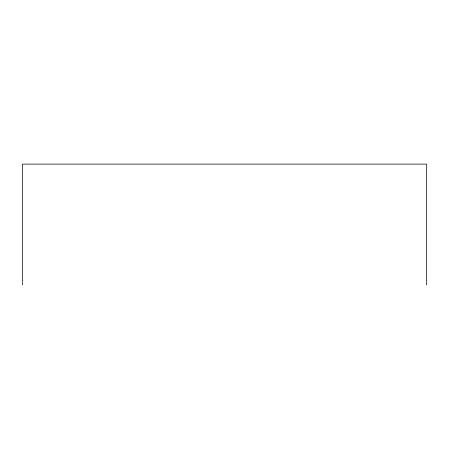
<?xml version="1.0" encoding="UTF-8"?>
<svg xmlns="http://www.w3.org/2000/svg" width="449" height="449" viewBox="0 0 449 449"><rect width="100%" height="100%" fill="white"/><g stroke="black" fill="none" stroke-linecap="round" stroke-linejoin="round"><path stroke-width="0.67" d="M426.55 284.896L426.55 164.104L22.45 164.104L22.45 284.896"/></g></svg>
